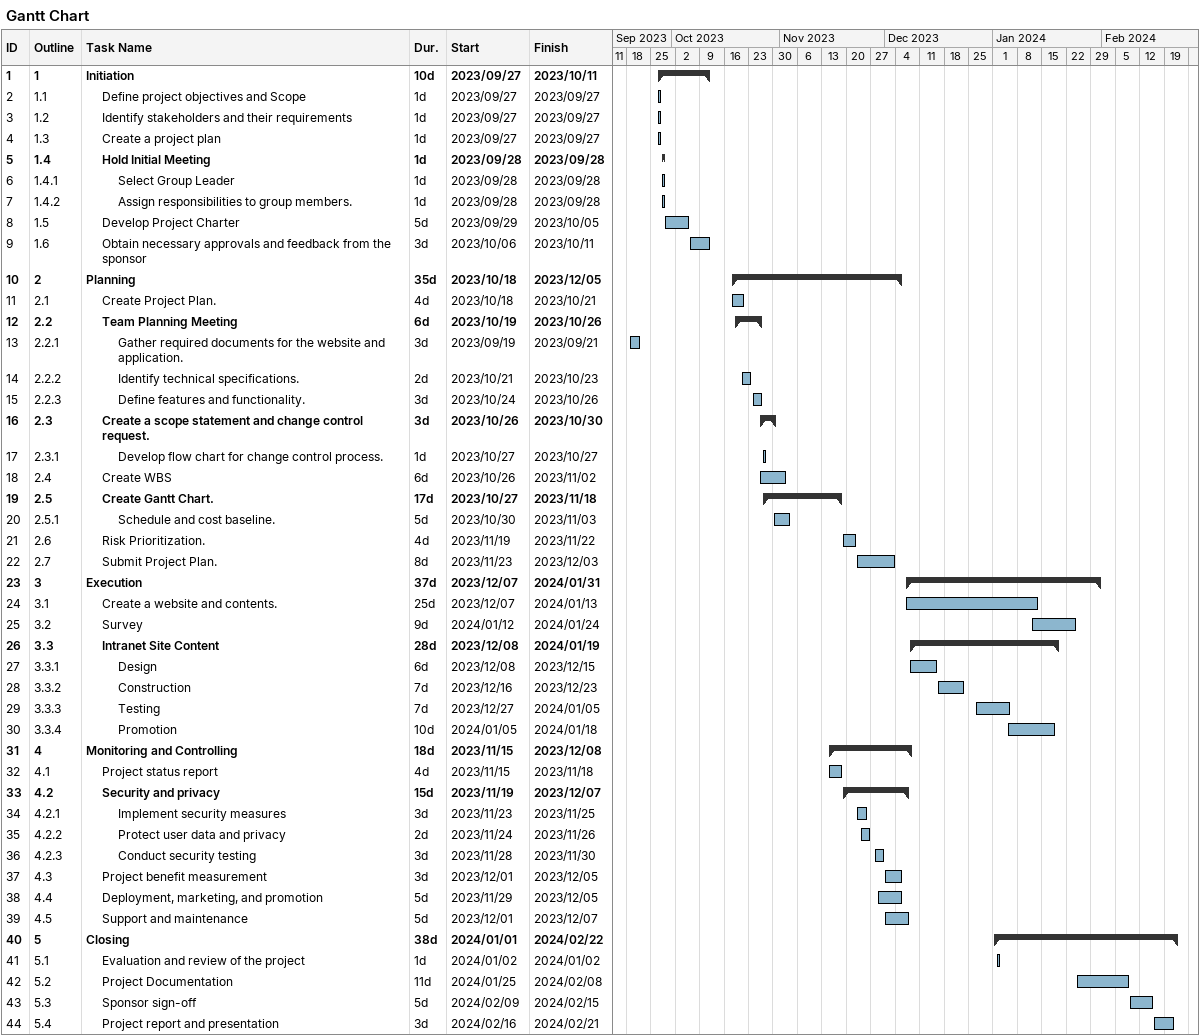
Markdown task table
Gantt Chart

| ID | WBS | Task | Duration | Start | Finish |
|---|---|---|---|---|---|
| 1 | 1 | **Initiation** | 10d | 2023-09-27 | 2023-10-11 |
| 2 | 1.1 | Define project objectives and Scope | 1d | 2023-09-27 | 2023-09-27 |
| 3 | 1.2 | Identify stakeholders and their requirements | 1d | 2023-09-27 | 2023-09-27 |
| 4 | 1.3 | Create a project plan | 1d | 2023-09-27 | 2023-09-27 |
| 5 | 1.4 | **Hold Initial Meeting** | 1d | 2023-09-28 | 2023-09-28 |
| 6 | 1.4.1 | Select Group Leader | 1d | 2023-09-28 | 2023-09-28 |
| 7 | 1.4.2 | Assign responsibilities to group members. | 1d | 2023-09-28 | 2023-09-28 |
| 8 | 1.5 | Develop Project Charter | 5d | 2023-09-29 | 2023-10-05 |
| 9 | 1.6 | Obtain necessary approvals and feedback from the sponsor | 3d | 2023-10-06 | 2023-10-11 |
| 10 | 2 | **Planning** | 35d | 2023-10-18 | 2023-12-05 |
| 11 | 2.1 | Create Project Plan. | 4d | 2023-10-18 | 2023-10-21 |
| 12 | 2.2 | **Team Planning Meeting** | 6d | 2023-10-19 | 2023-10-26 |
| 13 | 2.2.1 | Gather required documents for the website and application. | 3d | 2023-09-19 | 2023-09-21 |
| 14 | 2.2.2 | Identify technical specifications. | 2d | 2023-10-21 | 2023-10-23 |
| 15 | 2.2.3 | Define features and functionality. | 3d | 2023-10-24 | 2023-10-26 |
| 16 | 2.3 | **Create a scope statement and change control request.** | 3d | 2023-10-26 | 2023-10-30 |
| 17 | 2.3.1 | Develop flow chart for change control process. | 1d | 2023-10-27 | 2023-10-27 |
| 18 | 2.4 | Create WBS | 6d | 2023-10-26 | 2023-11-02 |
| 19 | 2.5 | **Create Gantt Chart.** | 17d | 2023-10-27 | 2023-11-18 |
| 20 | 2.5.1 | Schedule and cost baseline. | 5d | 2023-10-30 | 2023-11-03 |
| 21 | 2.6 | Risk Prioritization. | 4d | 2023-11-19 | 2023-11-22 |
| 22 | 2.7 | Submit Project Plan. | 8d | 2023-11-23 | 2023-12-03 |
| 23 | 3 | **Execution** | 37d | 2023-12-07 | 2024-01-31 |
| 24 | 3.1 | Create a website and contents. | 25d | 2023-12-07 | 2024-01-13 |
| 25 | 3.2 | Survey | 9d | 2024-01-12 | 2024-01-24 |
| 26 | 3.3 | **Intranet Site Content** | 28d | 2023-12-08 | 2024-01-19 |
| 27 | 3.3.1 | Design | 6d | 2023-12-08 | 2023-12-15 |
| 28 | 3.3.2 | Construction | 7d | 2023-12-16 | 2023-12-23 |
| 29 | 3.3.3 | Testing | 7d | 2023-12-27 | 2024-01-05 |
| 30 | 3.3.4 | Promotion | 10d | 2024-01-05 | 2024-01-18 |
| 31 | 4 | **Monitoring and Controlling** | 18d | 2023-11-15 | 2023-12-08 |
| 32 | 4.1 | Project status report | 4d | 2023-11-15 | 2023-11-18 |
| 33 | 4.2 | **Security and privacy** | 15d | 2023-11-19 | 2023-12-07 |
| 34 | 4.2.1 | Implement security measures | 3d | 2023-11-23 | 2023-11-25 |
| 35 | 4.2.2 | Protect user data and privacy | 2d | 2023-11-24 | 2023-11-26 |
| 36 | 4.2.3 | Conduct security testing | 3d | 2023-11-28 | 2023-11-30 |
| 37 | 4.3 | Project benefit measurement | 3d | 2023-12-01 | 2023-12-05 |
| 38 | 4.4 | Deployment, marketing, and promotion | 5d | 2023-11-29 | 2023-12-05 |
| 39 | 4.5 | Support and maintenance | 5d | 2023-12-01 | 2023-12-07 |
| 40 | 5 | **Closing** | 38d | 2024-01-01 | 2024-02-22 |
| 41 | 5.1 | Evaluation and review of the project | 1d | 2024-01-02 | 2024-01-02 |
| 42 | 5.2 | Project Documentation | 11d | 2024-01-25 | 2024-02-08 |
| 43 | 5.3 | Sponsor sign-off | 5d | 2024-02-09 | 2024-02-15 |
| 44 | 5.4 | Project report and presentation | 3d | 2024-02-16 | 2024-02-21 |
